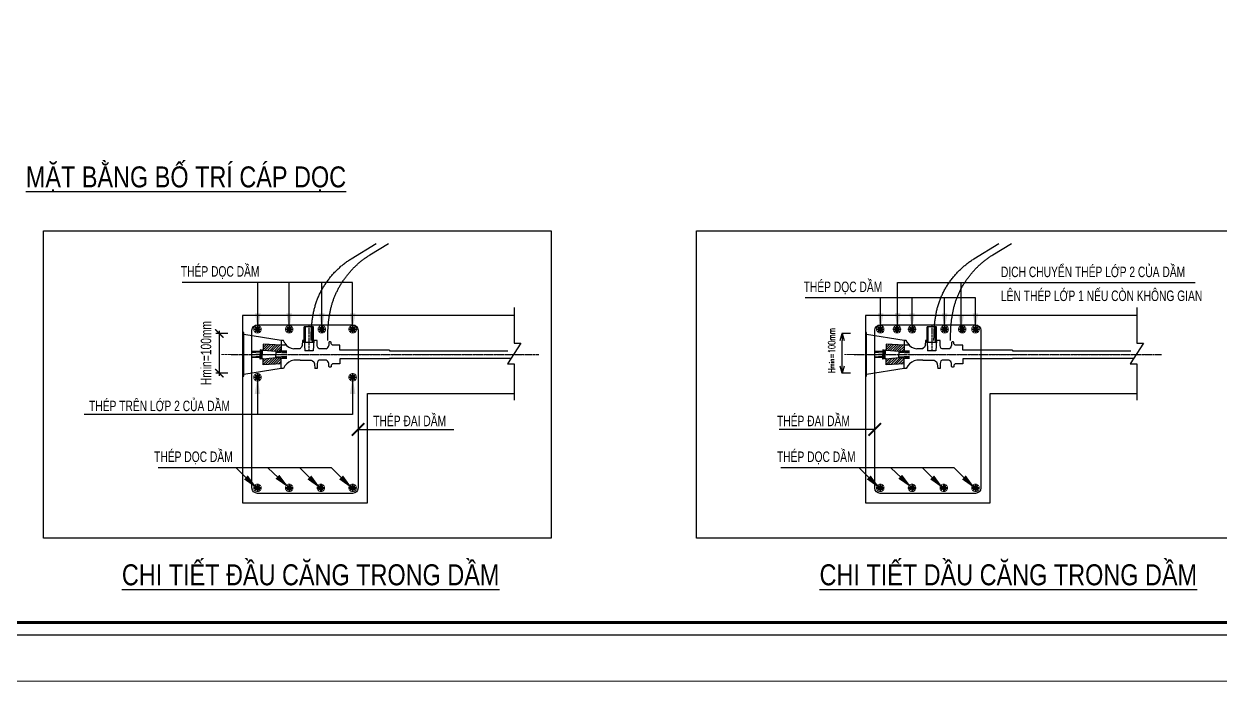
# Model space of a CAD drawing. Header units: millimetres. Extents: x 4465111 to 4895522, y 2166116 to 2541221.
# Drawn here: x 4665724 to 4708505, y 2166148 to 2189650 of the extents above; entities that cross this region are included whole.
import ezdxf
from ezdxf.enums import TextEntityAlignment as Align

# ---------------------------------------------------------------- set-up
doc = ezdxf.new("R2010")
doc.units = ezdxf.units.MM
doc.header["$LTSCALE"] = 50
doc.header["$MEASUREMENT"] = 0
doc.linetypes.add('CENTER', pattern=[50.8, 31.75, -6.35, 6.35, -6.35])
doc.linetypes.add('HIDDEN', pattern=[9.525, 6.35, -3.175])
doc.layers.get('DEFPOINTS').update_dxf_attribs({"lineweight": 9})
for name, color, linetype, lineweight in [('7', 7, 'HIDDEN', 25), ('S-Leader', 8, 'Continuous', 18), ('truc_center', 251, 'CENTER', 13), ('vista_thep doc', 1, 'Continuous', 40)]:
    doc.layers.add(name, color=color, linetype=linetype, lineweight=lineweight)
for name, color, linetype in [('BREAK_LINE', 7, 'Continuous'), ('CDC-KHUNGTEN', 7, 'Continuous'), ('CDC.06.TEXT', 2, 'Continuous'), ('KC-Text-OFF', 31, 'Continuous'), ('KCS_TEXT', 2, 'Continuous'), ('Net thay', 7, 'Continuous'), ('SLAB_ANTI', 7, 'Continuous'), ('SP-Text25', 7, 'Continuous')]:
    doc.layers.add(name, color=color, linetype=linetype)
doc.styles.add('Arial-0.7', font='arial.ttf', dxfattribs={"width": 0.7})
doc.styles.add('KCS_SMTEXT', font='arial.ttf', dxfattribs={"width": 0.7})
doc.styles.add('ROMANS', font='romans.shx', dxfattribs={"width": 0.7})
doc.styles.add('TXS5_200HT', font='romans.shx', dxfattribs={"width": 0.8, "height": 10})
doc.styles.add('vnsimpli', font='vnsimli.shx', dxfattribs={"width": 0.5})
doc.dimstyles.new('DIM5_200HT', dxfattribs={"dimtxt": 10, "dimasz": 8.33, "dimexe": 6.25, "dimexo": 1, "dimgap": 3.125, "dimtad": 1, "dimdec": 0, "dimzin": 3, "dimdsep": 46, "dimtxsty": 'TXS5_200HT', "dimblk": 'ARCHTICK', "dimcen": 0, "dimdle": 6.25, "dimclrd": 1, "dimclre": 1, "dimclrt": 2, "dimadec": 0, "dimazin": 0, "dimtfac": 1, "dimtdec": 0, "dimtix": 1, "dimtmove": 1, "dimatfit": 3, "dimfxl": 1, "dimfrac": 2, "dimtolj": 1, "dimtzin": 3, "dimarcsym": 0})
doc.dimstyles.new('KCS_DIM100', dxfattribs={"dimscale": 100, "dimtxt": 2.5, "dimasz": 3, "dimexe": 1.2, "dimexo": 0, "dimgap": 1, "dimtad": 1, "dimdec": 0, "dimzin": 0, "dimdsep": 46, "dimtxsty": 'KCS_SMTEXT', "dimblk": 'ARCHTICK', "dimcen": 0, "dimdle": 1, "dimclrd": 1, "dimclre": 1, "dimclrt": 2, "dimadec": 0, "dimazin": 0, "dimtfac": 1, "dimtdec": 0, "dimtix": 1, "dimtmove": 2, "dimatfit": 3, "dimfxl": 1, "dimtolj": 1, "dimtzin": 0, "dimarcsym": 0})
doc.dimstyles.new('T-75x3', dxfattribs={"dimscale": 75, "dimtxt": 2.5, "dimasz": 1.2, "dimexe": 1.2, "dimexo": 0, "dimgap": 0.5, "dimtad": 1, "dimdec": 0, "dimlfac": 0.333333, "dimzin": 0, "dimdsep": 46, "dimtxsty": 'vnsimpli', "dimblk": 'ARCHTICK', "dimcen": 0.09, "dimdle": 1.2, "dimclrd": 8, "dimclre": 8, "dimclrt": 3, "dimadec": 0, "dimazin": 0, "dimtfac": 1, "dimtdec": 0, "dimtix": 1, "dimtmove": 2, "dimatfit": 3, "dimfxl": 1, "dimtolj": 1, "dimtzin": 0, "dimarcsym": 0})
pattern_1 = [(45, (30985.34, -2152.864), (-43.3501, 43.3501), [])]
pattern_2 = [(45, (53261.096, -2152.864), (-43.3501, 43.3501), [])]

# ---------------------------------------------------------------- blocks, each defined once
blk = doc.blocks.new('vista_block_thep')
at = {"layer": 'vista_thep doc', "color": 2}
for p, q in [((-0.5, 0), (0.5, 0)), ((-0.35, 0.35), (0.35, -0.35)), ((0.35, 0.35), (-0.35, -0.35)), ((0, 0.5), (0, -0.5))]:
    blk.add_line(p, q, dxfattribs=at)
at = {"layer": 'vista_thep doc', "color": 2, "const_width": 0.0833}
blk.add_lwpolyline([(-0.5, 0, 1), (0.5, 0, 1), (-0.5, 0, 1)], format="xyb", dxfattribs=at)
blk = doc.blocks.new('_ArchTick')
at = {"color": 0, "linetype": 'ByBlock', "const_width": 0.15}
blk.add_lwpolyline([(-0.5, -0.5), (0.5, 0.5)], dxfattribs=at)
blk = doc.blocks.new('*D17')
at = {"layer": 'DEFPOINTS', "color": 0, "transparency": 16777216}
for p in [(4530970, 2178367), (4531273, 2178367), (4531273, 2176950)]:
    blk.add_point(p, dxfattribs=at)
at = {"layer": 'SLAB_ANTI', "color": 1, "lineweight": -2, "transparency": 16777216}
for p, q in [((4530970, 2176850), (4530970, 2178467)), ((4531273, 2178367), (4530850, 2178367)), ((4531273, 2176950), (4530850, 2176950))]:
    blk.add_line(p, q, dxfattribs=at)
at = {"layer": 'SLAB_ANTI', "color": 1, "lineweight": -2, "transparency": 16777216, "xscale": 300, "yscale": 300, "zscale": 300}
for p, rotation in [((4530970, 2178367), 90), ((4530970, 2176950), 270)]:
    blk.add_blockref('_ArchTick', p, dxfattribs=dict(at, rotation=rotation))
blk = doc.blocks.new('_Open30')
at = {"color": 0, "linetype": 'ByBlock', "lineweight": -2}
for p, q in [((-1, 0.27), (0, 0)), ((0, 0), (-1, -0.27)), ((0, 0), (-1, 0))]:
    blk.add_line(p, q, dxfattribs=at)
blk = doc.blocks.new('*D18')
at = {"layer": 'DEFPOINTS', "color": 0, "transparency": 16777216}
for p in [(4553246, 2178367), (4553549, 2178367), (4553549, 2176950)]:
    blk.add_point(p, dxfattribs=at)
at = {"layer": 'SLAB_ANTI', "color": 1, "lineweight": -2, "transparency": 16777216}
for p, q in [((4553548, 2178367), (4553240, 2178367)), ((4553246, 2177200), (4553246, 2178117)), ((4553548, 2176950), (4553240, 2176950))]:
    blk.add_line(p, q, dxfattribs=at)
at = {"layer": 'SLAB_ANTI', "color": 1, "lineweight": -2, "transparency": 16777216, "xscale": 250, "yscale": 250, "zscale": 250}
for p, rotation in [((4553246, 2178367), 90), ((4553246, 2176950), 270)]:
    blk.add_blockref('_Open30', p, dxfattribs=dict(at, rotation=rotation))
at = {"layer": 'SLAB_ANTI', "color": 7, "transparency": 16777216, "insert": (4552876, 2177756), "char_height": 250, "attachment_point": 5, "rotation": 90, "style": 'ROMANS'}
blk.add_mtext('\\A1;H{\\H0.6667x;min}=100mm', dxfattribs=at)
blk = doc.blocks.new('KHUNG TEN')
at = {"layer": 'CDC-KHUNGTEN', "color": 8}
blk.add_lwpolyline([(75096, 1100), (83000, 1100), (83000, 58300), (3000, 58300), (3000, 1100), (75096, 1100)], dxfattribs=at)
at = {"layer": 'CDC-KHUNGTEN', "color": 255, "lineweight": 60}
blk.add_lwpolyline([(74900, 1400), (74900, 58000), (3300, 58000), (3300, 1400), (74900, 1400)], close=True, dxfattribs=at)
at = {"layer": 'DEFPOINTS', "color": 1, "ltscale": 0.2}
blk.add_lwpolyline([(0, 0), (0, 59400), (84100, 59400), (84100, 0), (0, 0)], close=True, dxfattribs=at)
blk = doc.blocks.new('A$C6E4C5E25')
h = blk.add_hatch()
h.set_pattern_fill('ANSI31', color=252, scale=19.309072, style=0)
h.set_pattern_definition(pattern_1)
h.paths.add_polyline_path([(54147.71, 12850.53), (53507.85, 12876.96), (53507.85, 12668.68), (53961.08, 12624.93), (54147.71, 12642.04)])
h = blk.add_hatch()
h.set_pattern_fill('ANSI31', color=252, scale=19.309072, style=0)
h.set_pattern_definition(pattern_2)
h.paths.add_polyline_path([(76423.47, 12850.53), (75783.61, 12876.96), (75783.61, 12668.68), (76236.83, 12624.93), (76423.47, 12642.04)])
h = blk.add_hatch()
h.set_pattern_fill('ANSI31', color=252, scale=19.309072, style=0)
h.set_pattern_definition(pattern_1)
h.paths.add_polyline_path([(54147.71, 12381.37), (53961.08, 12398.48), (53507.85, 12354.72), (53507.85, 12146.44), (54147.71, 12172.88)])
h = blk.add_hatch()
h.set_pattern_fill('ANSI31', color=252, scale=19.309072, style=0)
h.set_pattern_definition(pattern_2)
h.paths.add_polyline_path([(76423.47, 12381.37), (76236.83, 12398.48), (75783.61, 12354.72), (75783.61, 12146.44), (76423.47, 12172.88)])
at = {"color": 7}
for p, q in [((54974.85, 12946.78), (54974.85, 13500.16)), ((55307.34, 13500.16), (54974.85, 13500.16)), ((55014.32, 12946.78), (55014.32, 13500.16)), ((55267.87, 12946.78), (55267.87, 13500.16)), ((55307.34, 12946.78), (55307.34, 13500.16)), ((77250.6, 12946.78), (77250.6, 13500.16)), ((77583.1, 13500.16), (77250.6, 13500.16)), ((77290.08, 12946.78), (77290.08, 13500.16)), ((77543.63, 12946.78), (77543.63, 13500.16)), ((77583.1, 12946.78), (77583.1, 13500.16)), ((54147.71, 13013.94), (52808.43, 13221.64)), ((54331.16, 12850.53), (54147.71, 12850.53)), ((55307.34, 12946.78), (54974.85, 12946.78)), ((76423.47, 13013.94), (75084.18, 13221.64)), ((76606.92, 12850.53), (76423.47, 12850.53)), ((77583.1, 12946.78), (77250.6, 12946.78)), ((53393.28, 12616.55), (53080.51, 12616.55)), ((53080.51, 12594.46), (53393.28, 12571.83)), ((53080.51, 12428.95), (53393.28, 12451.57)), ((53393.28, 12406.86), (53080.51, 12406.86)), ((53393.28, 12683.05), (53393.28, 12511.7)), ((53440.86, 12670.15), (53393.28, 12683.05)), ((53393.28, 12340.36), (53393.28, 12511.7)), ((53440.86, 12670.15), (53440.86, 12511.7)), ((53440.86, 12353.25), (53440.86, 12511.7)), ((53507.85, 12668.68), (53468.28, 12668.68)), ((53468.28, 12668.68), (53468.28, 12511.7)), ((53468.28, 12354.72), (53468.28, 12511.7)), ((53961.08, 12624.93), (53961.08, 12511.7)), ((53961.08, 12594.47), (54344.02, 12566.78)), ((53961.08, 12398.48), (53961.08, 12511.7)), ((53961.08, 12428.93), (54344.02, 12456.63)), ((54006.72, 12629.11), (54344.02, 12607.46)), ((54006.72, 12394.29), (54344.02, 12415.95)), ((55289.61, 12642.04), (54992.58, 12642.04)), ((75669.04, 12616.55), (75356.27, 12616.55)), ((75356.27, 12594.46), (75669.04, 12571.83)), ((75356.27, 12428.95), (75669.04, 12451.57)), ((75669.04, 12406.86), (75356.27, 12406.86)), ((75669.04, 12683.05), (75669.04, 12511.7)), ((75716.62, 12670.15), (75669.04, 12683.05)), ((75669.04, 12340.36), (75669.04, 12511.7)), ((75716.62, 12670.15), (75716.62, 12511.7)), ((75716.62, 12353.25), (75716.62, 12511.7)), ((75783.61, 12668.68), (75744.04, 12668.68)), ((75744.04, 12668.68), (75744.04, 12511.7)), ((75744.04, 12354.72), (75744.04, 12511.7)), ((76236.83, 12624.93), (76236.83, 12511.7)), ((76236.83, 12594.47), (76619.78, 12566.78)), ((76236.83, 12398.48), (76236.83, 12511.7)), ((76236.83, 12428.93), (76619.78, 12456.63)), ((76282.48, 12629.11), (76619.78, 12607.46)), ((76282.48, 12394.29), (76619.78, 12415.95)), ((77565.37, 12642.04), (77268.34, 12642.04)), ((54147.71, 12009.47), (52808.43, 11801.76)), ((53440.86, 12353.25), (53393.28, 12340.36)), ((53507.85, 12354.72), (53468.28, 12354.72)), ((76423.47, 12009.47), (75084.18, 11801.76)), ((75716.62, 12353.25), (75669.04, 12340.36)), ((75783.61, 12354.72), (75744.04, 12354.72))]:
    blk.add_line(p, q, dxfattribs=at)
at = {"color": 8, "linetype": 'CENTER', "ltscale": 0.05}
for p, q in [((55141.1, 13586.38), (55141.1, 12642.04)), ((77416.85, 13586.38), (77416.85, 12642.04)), ((52361.07, 12511.7), (63368.68, 12511.7)), ((74636.83, 12511.7), (85644.44, 12511.7))]:
    blk.add_line(p, q, dxfattribs=at)
for p, q in [((58021.91, 12671.57), (58021.91, 12640.43)), ((80297.67, 12671.57), (80297.67, 12640.43)), ((58021.91, 12351.83), (58021.91, 12382.98)), ((80297.67, 12351.83), (80297.67, 12382.98))]:
    blk.add_line(p, q)
at = {"linetype": 'Continuous'}
for p, q in [((58021.91, 12640.43), (62254.66, 12640.43)), ((80297.67, 12640.43), (84530.42, 12640.43)), ((58124.89, 12382.98), (62357.65, 12382.98)), ((80400.65, 12382.98), (84633.4, 12382.98))]:
    blk.add_line(p, q, dxfattribs=at)
at = {"color": 7}
for points in [[(54147.71, 12850.53), (53507.85, 12876.96), (53507.85, 12668.68), (53961.08, 12624.93), (54147.71, 12642.04)], [(54279.59, 12915.55), (54228.54, 13013.94), (54147.71, 13013.94), (54147.71, 12642.04), (54344.02, 12642.04)], [(54970.94, 13013.89), (54913.73, 13013.89), (54901.19, 12836.77), (54874.97, 12777.51), (54825.94, 12728.52), (54825.94, 12714.22), (54605.01, 12714.22)], [(54970.94, 13013.89), (54992.58, 12642.04)], [(55752.33, 12714.22), (55506.57, 12714.22), (55465.09, 12736.92), (55448.59, 12786.4), (55436.67, 12836.79), (55436.67, 13013.89), (55311.25, 13013.89), (55289.61, 12642.04)], [(58021.91, 12671.57), (56250.13, 12671.57), (56250.13, 12845.88), (55982, 12845.88), (55933.03, 12891.32), (55933.03, 12954.24), (55907.38, 12965.89), (55864.25, 12965.89), (55846.76, 12941.42), (55846.76, 12836.56)], [(76423.47, 12850.53), (75783.61, 12876.96), (75783.61, 12668.68), (76236.83, 12624.93), (76423.47, 12642.04)], [(76555.35, 12915.55), (76504.3, 13013.94), (76423.47, 13013.94), (76423.47, 12642.04), (76619.78, 12642.04)], [(77246.7, 13013.89), (77189.49, 13013.89), (77176.95, 12836.77), (77150.73, 12777.51), (77101.7, 12728.52), (77101.7, 12714.22), (76880.76, 12714.22)], [(77246.7, 13013.89), (77268.34, 12642.04)], [(78028.09, 12714.22), (77782.33, 12714.22), (77740.85, 12736.92), (77724.35, 12786.4), (77712.43, 12836.79), (77712.43, 13013.89), (77587.01, 13013.89), (77565.37, 12642.04)], [(80297.67, 12671.57), (78525.89, 12671.57), (78525.89, 12845.88), (78257.75, 12845.88), (78208.79, 12891.32), (78208.79, 12954.24), (78183.14, 12965.89), (78140.01, 12965.89), (78122.52, 12941.42), (78122.52, 12836.56)], [(53468.28, 12656.44), (53440.86, 12663.29)], [(75744.04, 12656.44), (75716.62, 12663.29)], [(53468.28, 12366.97), (53440.86, 12360.12)], [(54147.71, 12172.88), (53507.85, 12146.44), (53507.85, 12354.72), (53961.08, 12398.48), (54147.71, 12381.37)], [(54279.59, 12107.86), (54228.54, 12009.47), (54147.71, 12009.47), (54147.71, 12381.37), (54344.02, 12381.37)], [(54825.94, 12309.18), (54605.01, 12309.18)], [(54825.94, 12309.18), (55221.24, 12309.18), (55263.01, 12290.19), (55313.49, 12245.5), (55334.79, 12174.97), (55353.78, 12009.52)], [(55752.33, 12309.18), (55506.57, 12309.18), (55465.09, 12286.48), (55448.59, 12237.01), (55436.67, 12186.61), (55436.67, 12009.52), (55353.78, 12009.52)], [(58021.91, 12351.83), (56250.13, 12351.83), (56250.13, 12177.53), (55982, 12177.53), (55933.03, 12132.09), (55933.03, 12069.17), (55907.38, 12057.52), (55864.25, 12057.52), (55846.76, 12081.99), (55846.76, 12186.85)], [(75744.04, 12366.97), (75716.62, 12360.12)], [(76423.47, 12172.88), (75783.61, 12146.44), (75783.61, 12354.72), (76236.83, 12398.48), (76423.47, 12381.37)], [(76555.35, 12107.86), (76504.3, 12009.47), (76423.47, 12009.47), (76423.47, 12381.37), (76619.78, 12381.37)], [(77101.7, 12309.18), (76880.76, 12309.18)], [(77101.7, 12309.18), (77496.99, 12309.18), (77538.77, 12290.19), (77589.25, 12245.5), (77610.55, 12174.97), (77629.54, 12009.52)], [(78028.09, 12309.18), (77782.33, 12309.18), (77740.85, 12286.48), (77724.35, 12237.01), (77712.43, 12186.61), (77712.43, 12009.52), (77629.54, 12009.52)], [(80297.67, 12351.83), (78525.89, 12351.83), (78525.89, 12177.53), (78257.75, 12177.53), (78208.79, 12132.09), (78208.79, 12069.17), (78183.14, 12057.52), (78140.01, 12057.52), (78122.52, 12081.99), (78122.52, 12186.85)]]:
    blk.add_lwpolyline(points, dxfattribs=at)
for centre, radius, start, end in [((54657, 13161.92), 450.71, 213.137234, 263.375722), ((55706.7, 12847.06), 140.45, 288.957269, 355.714009), ((76932.76, 13161.92), 450.71, 213.137234, 263.375722), ((77982.46, 12847.06), 140.45, 288.957269, 355.714009), ((54674.84, 11832.64), 481.63, 98.337116, 145.149929), ((55706.7, 12176.35), 140.45, 4.285991, 71.042731), ((76950.6, 11832.64), 481.63, 98.337116, 145.149929), ((77982.46, 12176.35), 140.45, 4.285991, 71.042731)]:
    blk.add_arc(centre, radius, start, end)
at = {"layer": '7', "linetype": 'Continuous', "ltscale": 1.5}
for points in [[(45648.14, 16939.18), (63806.84, 16939.18), (63806.84, 5942.7), (45648.14, 5942.7)], [(69003.36, 16939.18), (89584.34, 16939.18), (89584.34, 5942.7), (69003.36, 5942.7)]]:
    blk.add_lwpolyline(points, close=True, dxfattribs=at)
at = {"layer": 'BREAK_LINE', "color": 1}
for points in [[(62476.89, 14196.2), (62476.89, 12913.7), (62714.51, 12913.7), (62239.28, 12177.58), (62476.89, 12177.58), (62476.89, 10873.46)], [(84752.65, 14196.2), (84752.65, 12913.7), (84990.26, 12913.7), (84515.04, 12177.58), (84752.65, 12177.58), (84752.65, 10873.46)]]:
    blk.add_lwpolyline(points, dxfattribs=at)
at = {"layer": 'Net thay'}
for points in [[(55219.14, 13013.94), (55219.21, 13050.28), (55219.44, 13086.65), (55219.83, 13123.02), (55220.38, 13159.4), (55221.12, 13195.78), (55222.04, 13232.16), (55223.15, 13268.53), (55224.47, 13304.89), (55226, 13341.23), (55227.75, 13377.55), (55229.73, 13413.85), (55231.94, 13450.12), (55234.4, 13486.36), (55237.12, 13522.56), (55240.09, 13558.72), (55243.34, 13594.83), (55246.86, 13630.89), (55250.67, 13666.9), (55254.77, 13702.85), (55259.18, 13738.74), (55263.9, 13774.56), (55268.93, 13810.31), (55274.3, 13845.99), (55280, 13881.59), (55286.04, 13917.1), (55292.43, 13952.52), (55299.19, 13987.86), (55306.31, 14023.1), (55313.81, 14058.23), (55321.7, 14093.27), (55329.98, 14128.19), (55338.65, 14163.01), (55347.74, 14197.71), (55357.24, 14232.29), (55367.17, 14266.74), (55377.53, 14301.08), (55388.34, 14335.28), (55399.6, 14369.34), (55411.31, 14403.28), (55423.49, 14437.09), (55436.13, 14470.77), (55449.24, 14504.33), (55462.82, 14537.75), (55476.84, 14571.03), (55491.32, 14604.17), (55506.25, 14637.16), (55521.61, 14669.99), (55537.41, 14702.67), (55553.64, 14735.18), (55570.3, 14767.52), (55587.38, 14799.68), (55604.87, 14831.65), (55622.77, 14863.44), (55641.08, 14895.03), (55659.79, 14926.42), (55678.89, 14957.6), (55698.39, 14988.57), (55718.27, 15019.32), (55738.52, 15049.85), (55759.16, 15080.14), (55780.16, 15110.2), (55801.52, 15140.02), (55823.25, 15169.59), (55845.32, 15198.9), (55867.75, 15227.96), (55890.51, 15256.75), (55913.62, 15285.28), (55937.05, 15313.52), (55960.82, 15341.48), (55984.9, 15369.16), (56009.3, 15396.54), (56034.01, 15423.63), (56059.03, 15450.41), (56084.35, 15476.88), (56109.96, 15503.03), (56135.86, 15528.86), (56162.05, 15554.36), (56188.52, 15579.53), (56215.26, 15604.36), (56242.27, 15628.84), (56269.54, 15652.98), (56297.06, 15676.76), (56324.84, 15700.18), (56352.87, 15723.23), (56381.13, 15745.91), (56409.64, 15768.21), (56438.37, 15790.13), (56467.32, 15811.66), (56496.5, 15832.8), (56525.89, 15853.54), (56555.49, 15873.87), (56585.28, 15893.79), (56615.28, 15913.29), (56645.47, 15932.37), (57539.33, 16481.33)], [(55810.46, 13013.94), (55810.51, 13043.47), (55810.66, 13073.04), (55810.91, 13102.64), (55811.26, 13132.27), (55811.73, 13161.93), (55812.31, 13191.61), (55813.01, 13221.31), (55813.84, 13251.04), (55814.8, 13280.78), (55815.89, 13310.54), (55817.12, 13340.32), (55818.5, 13370.1), (55820.02, 13399.9), (55821.7, 13429.71), (55823.54, 13459.52), (55825.53, 13489.33), (55827.7, 13519.15), (55830.03, 13548.96), (55832.54, 13578.77), (55835.24, 13608.58), (55838.11, 13638.38), (55841.18, 13668.17), (55844.45, 13697.95), (55847.91, 13727.72), (55851.58, 13757.47), (55855.46, 13787.2), (55859.55, 13816.91), (55863.86, 13846.6), (55868.39, 13876.26), (55873.15, 13905.9), (55878.15, 13935.51), (55883.38, 13965.09), (55888.85, 13994.64), (55894.57, 14024.15), (55900.55, 14053.62), (55906.78, 14083.05), (55913.27, 14112.44), (55920.02, 14141.79), (55927.05, 14171.09), (55934.35, 14200.33), (55941.94, 14229.53), (55949.8, 14258.67), (55957.96, 14287.76), (55966.41, 14316.79), (55975.17, 14345.75), (55984.22, 14374.65), (55993.59, 14403.49), (56003.28, 14432.25), (56013.28, 14460.94), (56023.59, 14489.55), (56034.21, 14518.07), (56045.15, 14546.49), (56056.39, 14574.82), (56067.95, 14603.04), (56079.8, 14631.16), (56091.95, 14659.17), (56104.4, 14687.07), (56117.15, 14714.85), (56130.18, 14742.52), (56143.51, 14770.08), (56157.12, 14797.51), (56171.01, 14824.82), (56185.18, 14852.01), (56199.63, 14879.06), (56214.36, 14905.99), (56229.36, 14932.77), (56244.62, 14959.43), (56260.16, 14985.94), (56275.95, 15012.31), (56292.01, 15038.54), (56308.33, 15064.61), (56324.9, 15090.54), (56341.73, 15116.32), (56358.81, 15141.93), (56376.14, 15167.39), (56393.71, 15192.69), (56411.52, 15217.82), (56429.58, 15242.79), (56447.87, 15267.59), (56466.39, 15292.21), (56485.15, 15316.66), (56504.14, 15340.93), (56523.36, 15365.02), (56542.8, 15388.93), (56562.46, 15412.65), (56582.34, 15436.19), (56602.44, 15459.53), (56622.75, 15482.67), (56643.28, 15505.62), (56664.01, 15528.37), (56684.95, 15550.92), (56706.09, 15573.26), (56727.44, 15595.39), (56748.98, 15617.31), (56770.72, 15639.02), (56792.65, 15660.51), (56814.78, 15681.78), (56837.09, 15702.83), (56859.59, 15723.65), (56882.27, 15744.25), (56905.13, 15764.62), (56928.17, 15784.75), (56951.38, 15804.65), (56974.77, 15824.3), (56998.33, 15843.72), (57022.06, 15862.89), (57045.95, 15881.81), (57070.01, 15900.48), (57094.22, 15918.9), (57118.6, 15937.07), (57143.13, 15954.97), (57167.81, 15972.61), (57192.65, 15989.99), (57217.63, 16007.09), (57242.75, 16023.93), (57268.02, 16040.5), (57293.44, 16056.79), (57318.98, 16072.79), (57986.17, 16481.33)], [(77494.9, 13013.94), (77494.97, 13050.28), (77495.2, 13086.65), (77495.59, 13123.02), (77496.14, 13159.4), (77496.88, 13195.78), (77497.8, 13232.16), (77498.91, 13268.53), (77500.23, 13304.89), (77501.76, 13341.23), (77503.51, 13377.55), (77505.48, 13413.85), (77507.7, 13450.12), (77510.16, 13486.36), (77512.87, 13522.56), (77515.85, 13558.72), (77519.09, 13594.83), (77522.62, 13630.89), (77526.43, 13666.9), (77530.53, 13702.85), (77534.94, 13738.74), (77539.65, 13774.56), (77544.69, 13810.31), (77550.06, 13845.99), (77555.75, 13881.59), (77561.8, 13917.1), (77568.19, 13952.52), (77574.95, 13987.86), (77582.07, 14023.1), (77589.57, 14058.23), (77597.46, 14093.27), (77605.73, 14128.19), (77614.41, 14163.01), (77623.5, 14197.71), (77633, 14232.29), (77642.93, 14266.74), (77653.29, 14301.08), (77664.1, 14335.28), (77675.35, 14369.34), (77687.07, 14403.28), (77699.24, 14437.09), (77711.89, 14470.77), (77725, 14504.33), (77738.57, 14537.75), (77752.6, 14571.03), (77767.08, 14604.17), (77782, 14637.16), (77797.37, 14669.99), (77813.17, 14702.67), (77829.4, 14735.18), (77846.06, 14767.52), (77863.14, 14799.68), (77880.63, 14831.65), (77898.53, 14863.44), (77916.84, 14895.03), (77935.55, 14926.42), (77954.65, 14957.6), (77974.15, 14988.57), (77994.02, 15019.32), (78014.28, 15049.85), (78034.91, 15080.14), (78055.91, 15110.2), (78077.28, 15140.02), (78099, 15169.59), (78121.08, 15198.9), (78143.5, 15227.96), (78166.27, 15256.75), (78189.37, 15285.28), (78212.81, 15313.52), (78236.57, 15341.48), (78260.66, 15369.16), (78285.06, 15396.54), (78309.77, 15423.63), (78334.79, 15450.41), (78360.11, 15476.88), (78385.72, 15503.03), (78411.62, 15528.86), (78437.81, 15554.36), (78464.28, 15579.53), (78491.02, 15604.36), (78518.02, 15628.84), (78545.29, 15652.98), (78572.82, 15676.76), (78600.6, 15700.18), (78628.63, 15723.23), (78656.89, 15745.91), (78685.39, 15768.21), (78714.13, 15790.13), (78743.08, 15811.66), (78772.26, 15832.8), (78801.65, 15853.54), (78831.24, 15873.87), (78861.04, 15893.79), (78891.04, 15913.29), (78921.23, 15932.37), (79815.09, 16481.33)], [(78086.22, 13013.94), (78086.27, 13043.47), (78086.42, 13073.04), (78086.66, 13102.64), (78087.02, 13132.27), (78087.48, 13161.93), (78088.07, 13191.61), (78088.77, 13221.31), (78089.6, 13251.04), (78090.56, 13280.78), (78091.65, 13310.54), (78092.88, 13340.32), (78094.26, 13370.1), (78095.78, 13399.9), (78097.46, 13429.71), (78099.29, 13459.52), (78101.29, 13489.33), (78103.45, 13519.15), (78105.79, 13548.96), (78108.3, 13578.77), (78110.99, 13608.58), (78113.87, 13638.38), (78116.94, 13668.17), (78120.21, 13697.95), (78123.67, 13727.72), (78127.34, 13757.47), (78131.22, 13787.2), (78135.31, 13816.91), (78139.62, 13846.6), (78144.15, 13876.26), (78148.91, 13905.9), (78153.91, 13935.51), (78159.14, 13965.09), (78164.61, 13994.64), (78170.33, 14024.15), (78176.3, 14053.62), (78182.53, 14083.05), (78189.02, 14112.44), (78195.78, 14141.79), (78202.81, 14171.09), (78210.11, 14200.33), (78217.69, 14229.53), (78225.56, 14258.67), (78233.72, 14287.76), (78242.17, 14316.79), (78250.92, 14345.75), (78259.98, 14374.65), (78269.35, 14403.49), (78279.04, 14432.25), (78289.03, 14460.94), (78299.35, 14489.55), (78309.97, 14518.07), (78320.91, 14546.49), (78332.15, 14574.82), (78343.7, 14603.04), (78355.56, 14631.16), (78367.71, 14659.17), (78380.16, 14687.07), (78392.91, 14714.85), (78405.94, 14742.52), (78419.26, 14770.08), (78432.87, 14797.51), (78446.77, 14824.82), (78460.94, 14852.01), (78475.39, 14879.06), (78490.12, 14905.99), (78505.11, 14932.77), (78520.38, 14959.43), (78535.91, 14985.94), (78551.71, 15012.31), (78567.77, 15038.54), (78584.09, 15064.61), (78600.66, 15090.54), (78617.49, 15116.32), (78634.57, 15141.93), (78651.89, 15167.39), (78669.46, 15192.69), (78687.28, 15217.82), (78705.33, 15242.79), (78723.62, 15267.59), (78742.15, 15292.21), (78760.91, 15316.66), (78779.9, 15340.93), (78799.11, 15365.02), (78818.55, 15388.93), (78838.22, 15412.65), (78858.1, 15436.19), (78878.2, 15459.53), (78898.51, 15482.67), (78919.03, 15505.62), (78939.77, 15528.37), (78960.71, 15550.92), (78981.85, 15573.26), (79003.19, 15595.39), (79024.74, 15617.31), (79046.48, 15639.02), (79068.41, 15660.51), (79090.53, 15681.78), (79112.85, 15702.83), (79135.34, 15723.65), (79158.02, 15744.25), (79180.89, 15764.62), (79203.93, 15784.75), (79227.14, 15804.65), (79250.53, 15824.3), (79274.09, 15843.72), (79297.82, 15862.89), (79321.71, 15881.81), (79345.76, 15900.48), (79369.98, 15918.9), (79394.36, 15937.07), (79418.89, 15954.97), (79443.57, 15972.61), (79468.4, 15989.99), (79493.38, 16007.09), (79518.51, 16023.93), (79543.78, 16040.5), (79569.19, 16056.79), (79594.74, 16072.79), (80261.93, 16481.33)], [(58021.91, 12382.98), (62372.85, 12384.47)], [(80297.67, 12382.98), (84648.6, 12384.47)]]:
    blk.add_lwpolyline(points, dxfattribs=at)
at = {"layer": 'Net thay', "color": 2}
for points in [[(52768.25, 11741.61), (52808.43, 11741.61), (52808.43, 13300.56), (52768.25, 13300.56)], [(75044.01, 11741.61), (75084.18, 11741.61), (75084.18, 13300.56), (75044.01, 13300.56)]]:
    blk.add_lwpolyline(points, dxfattribs=at)
at = {"layer": 'SLAB_ANTI', "color": 3}
for p, q in [((56767.49, 13382.63), (56751.64, 13335.09)), ((56815.03, 13414.33), (56767.49, 13382.63)), ((56862.58, 13398.48), (56815.03, 13414.33)), ((79043.24, 13382.63), (79027.4, 13335.09)), ((79090.79, 13414.33), (79043.24, 13382.63)), ((79138.34, 13398.48), (79090.79, 13414.33))]:
    blk.add_line(p, q, dxfattribs=at)
at = {"layer": 'SLAB_ANTI', "color": 7}
for points in [[(62476.89, 13906.79), (52768.25, 13906.79), (52768.25, 7210.36), (57232.53, 7210.36), (57232.53, 11116.61), (62476.89, 11116.61)], [(84752.65, 13906.79), (75044.01, 13906.79), (75044.01, 7210.36), (79508.29, 7210.36), (79508.29, 11116.61), (84752.65, 11116.61)]]:
    blk.add_lwpolyline(points, dxfattribs=at)
at = {"layer": 'SLAB_ANTI', "color": 3}
for points in [[(53103.07, 7740.5), (53103.07, 13376.66, -0.4), (53298.38, 13571.97), (56702.4, 13571.97, -0.4), (56897.71, 13376.66), (56897.71, 7740.5, -0.4), (56702.4, 7545.19), (53298.38, 7545.19, -0.4), (53103.07, 7740.5)], [(75378.83, 7740.5), (75378.83, 13376.66, -0.4), (75574.14, 13571.97), (78978.16, 13571.97, -0.4), (79173.47, 13376.66), (79173.47, 7740.5, -0.4), (78978.16, 7545.19), (75574.14, 7545.19, -0.4), (75378.83, 7740.5)]]:
    blk.add_lwpolyline(points, format="xyb", dxfattribs=at)
at = {"layer": 'truc_center', "ltscale": 0.05}
for p, q in [((52013.44, 12511.7), (62811.03, 12511.7)), ((74289.2, 12511.7), (85086.79, 12511.7))]:
    blk.add_line(p, q, dxfattribs=at)
at = {"layer": 'SLAB_ANTI', "color": 3, "xscale": 279.0178571641445, "yscale": 279.0178571362048, "zscale": 279.0178571428571}
for p in [(53298.38, 13414), (54433.06, 13414), (55599.53, 13414), (56702.4, 13414), (75574.14, 13414), (76171.49, 13414), (76708.81, 13414), (77875.28, 13414), (78505.62, 13414), (78978.16, 13414), (53298.38, 11695.45), (56702.4, 11695.45), (53298.38, 7740.5), (54433.06, 7740.5), (55567.73, 7740.5), (56702.4, 7740.5), (75574.14, 7740.5), (76708.81, 7740.5), (77843.49, 7740.5), (78978.16, 7740.5)]:
    blk.add_blockref('vista_block_thep', p, dxfattribs=at)
at = {"layer": 'KC-Text-OFF', "color": 2, "style": 'Arial-0.7', "width": 0.8}
for s, p in [('%%UCHI TIẾT ĐẦU CĂNG TRONG DẦM', (55200.49, 4258.19)), ('%%UCHI TIẾT DẦU CĂNG TRONG DẦM', (80153.19, 4258.19))]:
    blk.add_text(s, height=750, dxfattribs=at).set_placement(p, align=Align.CENTER)
at = {"layer": 'KCS_TEXT', "style": 'KCS_SMTEXT', "width": 0.7}
for s, p in [('THÉP DỌC DẦM', (50558.36, 15296.46)), ('DỊCH CHUYỂN THÉP LỚP 2 CỦA DẦM', (79890.1, 15278.51)), ('THÉP DỌC DẦM', (72834.12, 14742.56)), ('LÊN THÉP LỚP 1 NẾU CÒN KHÔNG GIAN', (79890.1, 14423.7)), ('THÉP TRÊN LỚP 2 CỦA DẦM', (47274.69, 10485.29)), ('THÉP ĐAI DẦM', (57438.42, 9948.28)), ('THÉP ĐAI DẦM', (71880.42, 9948.28)), ('THÉP DỌC DẦM', (49602.6, 8668.11)), ('THÉP DỌC DẦM', (71878.36, 8668.11))]:
    blk.add_text(s, height=375, dxfattribs=at).set_placement(p)
blk.add_text('Hmin=100mm', height=375, rotation=90, dxfattribs=at).set_placement((51645.16, 11416.86))
at = {"layer": 'SLAB_ANTI', "color": 7}
dim = blk.add_linear_dim(base=(74211.17, 13263.33), p1=(74513.59, 11846.12), p2=(74513.59, 13263.33), angle=90, text='H{\\H0.6667x;min}=100mm', dimstyle='DIM5_200HT', override={"dimtxt": 250, "dimasz": 250, "dimlfac": 10, "dimtxsty": 'ROMANS', "dimblk1": 'Open30', "dimblk2": 'Open30', "dimsah": 1, "dimclrt": 7}, dxfattribs=at)
dim.commit()
dim.dimension.update_dxf_attribs({"geometry": '*D18', "text_midpoint": (73969.22, 12652.35), "dimtype": 129, "insert": (-4479035.03, -2165104.04)})
dim = blk.add_linear_dim(base=(51935.41, 13263.33), p1=(52237.84, 11846.12), p2=(52237.84, 13263.33), angle=90, text=' ', dimstyle='KCS_DIM100', dxfattribs=at)
dim.commit()
dim.dimension.update_dxf_attribs({"geometry": '*D17', "text_midpoint": (51507.12, 12602.11), "dimtype": 129, "insert": (-4479035.03, -2165104.04)})
at = {"layer": 'S-Leader'}
for points, override in [([(54433.06, 13380.76), (54433.06, 15087.07), (50607.22, 15087.07)], {"dimasz": 8, "dimtad": 0}), ([(53312.01, 13380.76), (53312.01, 15087.07), (51399.09, 15087.07)], {"dimasz": 8, "dimtad": 0}), ([(55600.74, 13380.76), (55600.74, 15087.07), (51774.91, 15087.07)], {"dimasz": 8, "dimtad": 0}), ([(56702.4, 13380.76), (56702.4, 15087.07), (52876.57, 15087.07)], {"dimasz": 8, "dimtad": 0}), ([(76195.19, 13401.75), (76195.19, 15091.51), (80021.02, 15091.51)], {"dimasz": 8, "dimtad": 0}), ([(78464.53, 13314.83), (78464.53, 15091.51), (86834.53, 15091.51)], {"dimasz": 8, "dimtad": 0}), ([(76708.81, 13380.76), (76708.81, 14533.17), (72882.98, 14533.17)], {"dimasz": 8, "dimtad": 0}), ([(75587.76, 13380.76), (75587.76, 14533.17), (73674.85, 14533.17)], {"dimasz": 8, "dimtad": 0}), ([(77876.5, 13380.76), (77876.5, 14533.17), (74050.66, 14533.17)], {"dimasz": 8, "dimtad": 0}), ([(78978.16, 13380.76), (78978.16, 14533.17), (75152.32, 14533.17)], {"dimasz": 8, "dimtad": 0}), ([(53298.38, 11695.45), (53298.38, 10368.88), (47103.4, 10368.88)], {"dimasz": 8, "dimgap": 0.5, "dimtad": 0}), ([(56702.4, 11695.45), (56702.4, 10368.88), (52876.57, 10368.88)], {"dimasz": 8, "dimgap": 0.5, "dimtad": 0}), ([(75378.83, 9831.87), (73768.34, 9831.87), (71959.04, 9831.87)], {"dimasz": 6, "dimgap": 0.5, "dimtad": 0, "dimldrblk": 'ArchTick'}), ([(54446.68, 7727.02), (53673.57, 8458.72), (49746.22, 8458.72)], {"dimasz": 8, "dimtad": 0}), ([(53312.01, 7693.64), (52538.9, 8458.72), (50596.09, 8458.72)], {"dimasz": 8, "dimtad": 0}), ([(55581.35, 7693.64), (54808.24, 8458.72), (50922.64, 8458.72)], {"dimasz": 8, "dimtad": 0}), ([(56716.02, 7693.64), (55942.91, 8458.72), (52057.31, 8458.72)], {"dimasz": 8, "dimtad": 0}), ([(76722.44, 7727.02), (75949.33, 8458.72), (72021.97, 8458.72)], {"dimasz": 8, "dimtad": 0}), ([(75587.76, 7693.64), (74814.65, 8458.72), (72871.85, 8458.72)], {"dimasz": 8, "dimtad": 0}), ([(77857.11, 7693.64), (77084, 8458.72), (73198.4, 8458.72)], {"dimasz": 8, "dimtad": 0}), ([(78991.78, 7693.64), (78218.67, 8458.72), (74333.07, 8458.72)], {"dimasz": 8, "dimtad": 0})]:
    blk.add_leader(points, dimstyle='T-75x3', override=override, dxfattribs=at)
at = {"layer": 'SP-Text25'}
blk.add_leader([(56897.69, 9831.87), (58508.19, 9831.87), (60317.48, 9831.87)], dimstyle='T-75x3', override={"dimasz": 6, "dimgap": 0.5, "dimtad": 0, "dimldrblk": 'ArchTick'}, dxfattribs=at)

msp = doc.modelspace()

# ---------------------------------------------------------------- block references
msp.add_blockref('A$C6E4C5E25', (4620778, 2165316.1))
at = {"layer": 'CDC.06.TEXT', "xscale": 1.499598482473018, "yscale": 1.499598482473018, "zscale": 1.499598482473018}
msp.add_blockref('KHUNG TEN', (4606220.3, 2166148.3, 0), dxfattribs=at)

# ---------------------------------------------------------------- texts
at = {"layer": 'KC-Text-OFF', "color": 2, "style": 'Arial-0.7', "width": 0.8}
msp.add_text('%%UMẶT BẰNG BỐ TRÍ CÁP DỌC', height=750, dxfattribs=at).set_placement((4671519.6, 2183804.1, 0), align=Align.CENTER)

doc.saveas('drawing.dxf')
